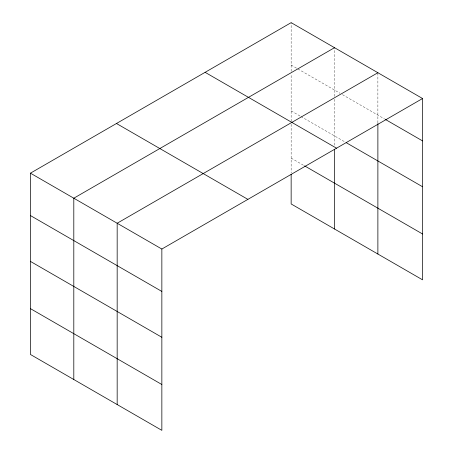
<?xml version="1.0" encoding="UTF-8"?>
<svg xmlns="http://www.w3.org/2000/svg" width="453" height="453" viewBox="0 0 453 453"><rect width="100%" height="100%" fill="white"/><g stroke="black" fill="none" stroke-linecap="round" stroke-linejoin="round"><path stroke-width="0.34" stroke-dasharray="2.27 1.7" d="M291.149 121.455L291.149 74.207M291.149 71.387L291.149 22.65M334.512 99.247L334.512 145.787M334.512 96.427L334.512 47.69M377.881 122.871L377.881 72.723M291.149 65.039L297.253 68.567M297.864 68.918L340.01 93.25M342.457 94.66L384.614 119.003M291.149 110.883L300.311 116.172M300.922 116.523L345.509 142.265M291.149 158.114L303.974 165.521M291.149 124.275L291.149 172.927"/><path stroke-width="0.68" d="M377.881 123.578L377.881 254.031M291.149 174.337L291.149 203.958L422.564 279.829L422.564 98.522L291.149 22.65L30.436 173.171L30.436 354.478L161.851 430.35L161.851 249.042L30.436 173.171M334.512 47.69L73.805 198.21L73.805 379.518M377.881 72.723L117.168 223.244L117.168 404.552M161.851 249.042L422.564 98.522M385.226 119.354L422.564 140.911M346.12 142.621L422.564 186.755M205.113 72.321L336.528 148.193M304.586 165.872L422.564 233.986M116.472 123.499L247.887 199.371M30.436 215.56L161.851 291.432M30.436 261.404L161.851 337.275M30.436 308.635L161.851 384.506M334.512 149.314L334.512 228.997"/></g></svg>
